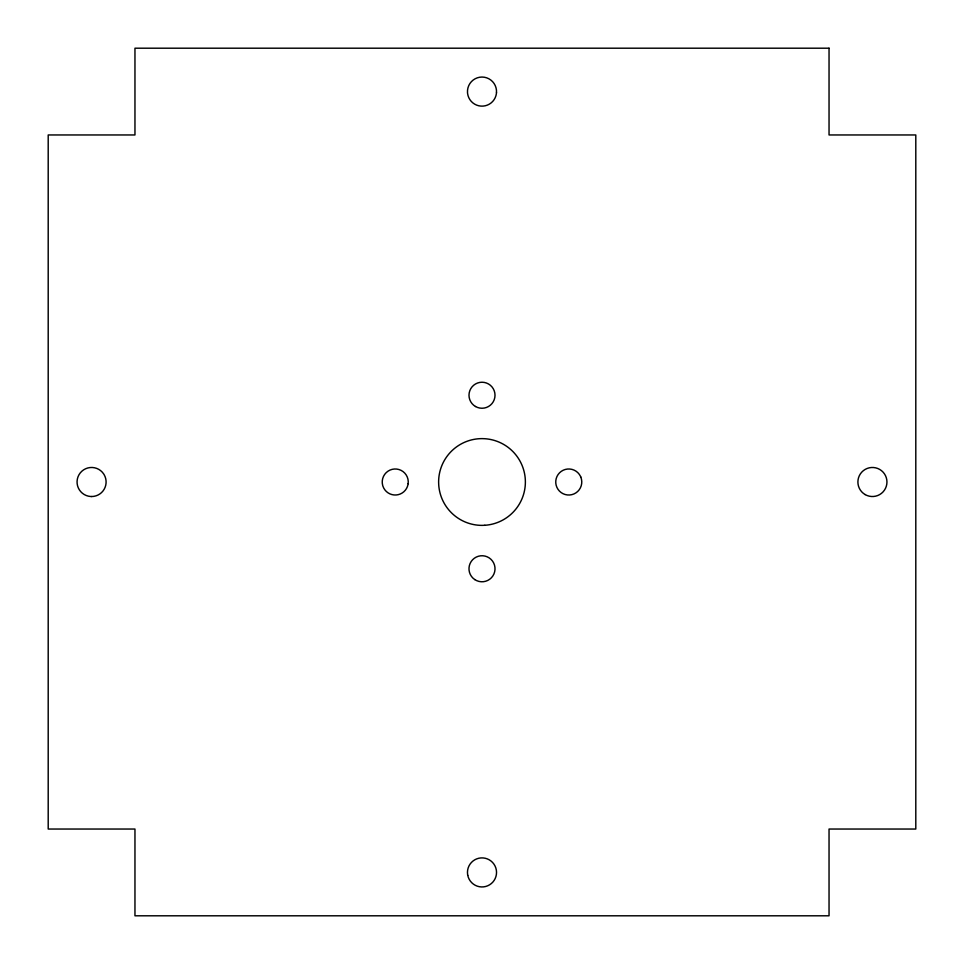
<?xml version="1.0" encoding="UTF-8"?>
<svg xmlns="http://www.w3.org/2000/svg" width="964" height="964" viewBox="0 0 964 964"><rect width="100%" height="100%" fill="white"/><g stroke="black" fill="none" stroke-linecap="round" stroke-linejoin="round"><path stroke-width="1.45" d="M496.496 92.532L496.412 93.472A14.532 14.532 0 0 1 467.588 93.472L467.504 92.532A14.532 14.532 0 0 1 482 77.048A14.532 14.532 0 0 1 496.496 92.532M408.146 483.699L408.001 484.543A13.014 13.014 0 0 1 382.913 486.181L382.672 485.374A13.014 13.014 0 0 1 394.384 469.01A13.014 13.014 0 0 1 408.146 483.699M484.832 525.284L482 525.38A43.38 43.38 0 0 1 438.716 484.832L438.62 482A43.38 43.38 0 0 1 482 438.62L484.832 438.716A43.38 43.38 0 0 1 525.38 482A43.38 43.38 0 0 1 484.832 525.284M829.04 48.2L134.96 48.2L134.96 134.96L48.2 134.96L48.2 829.04L134.96 829.04L134.96 915.8L829.04 915.8L829.04 829.04L915.8 829.04L915.8 134.96L829.04 134.96L829.04 48.2M91.58 496.532L90.628 496.496A14.532 14.532 0 0 1 79 474.734A14.532 14.532 0 0 1 103.666 473.927L104.16 474.734A14.532 14.532 0 0 1 91.58 496.532M580.786 477.023L580.436 476.24A13.014 13.014 0 0 0 558.096 474.541A13.014 13.014 0 0 0 567.338 494.942A13.014 13.014 0 0 0 580.786 477.023M467.745 875.252L467.588 874.312A14.532 14.532 0 0 1 487.266 858.876A14.532 14.532 0 0 1 491.339 883.554A14.532 14.532 0 0 1 467.745 875.252M865.154 494.58A14.532 14.532 0 0 0 886.952 482A14.532 14.532 0 0 0 865.154 469.42A14.532 14.532 0 0 0 865.154 494.58M475.493 406.507A13.014 13.014 0 0 0 495.014 395.24A13.014 13.014 0 0 0 475.493 383.973A13.014 13.014 0 0 0 475.493 406.507M474.77 579.581A13.014 13.014 0 0 0 494.99 569.616A13.014 13.014 0 0 0 476.24 557.084A13.014 13.014 0 0 0 474.77 579.581"/></g></svg>
